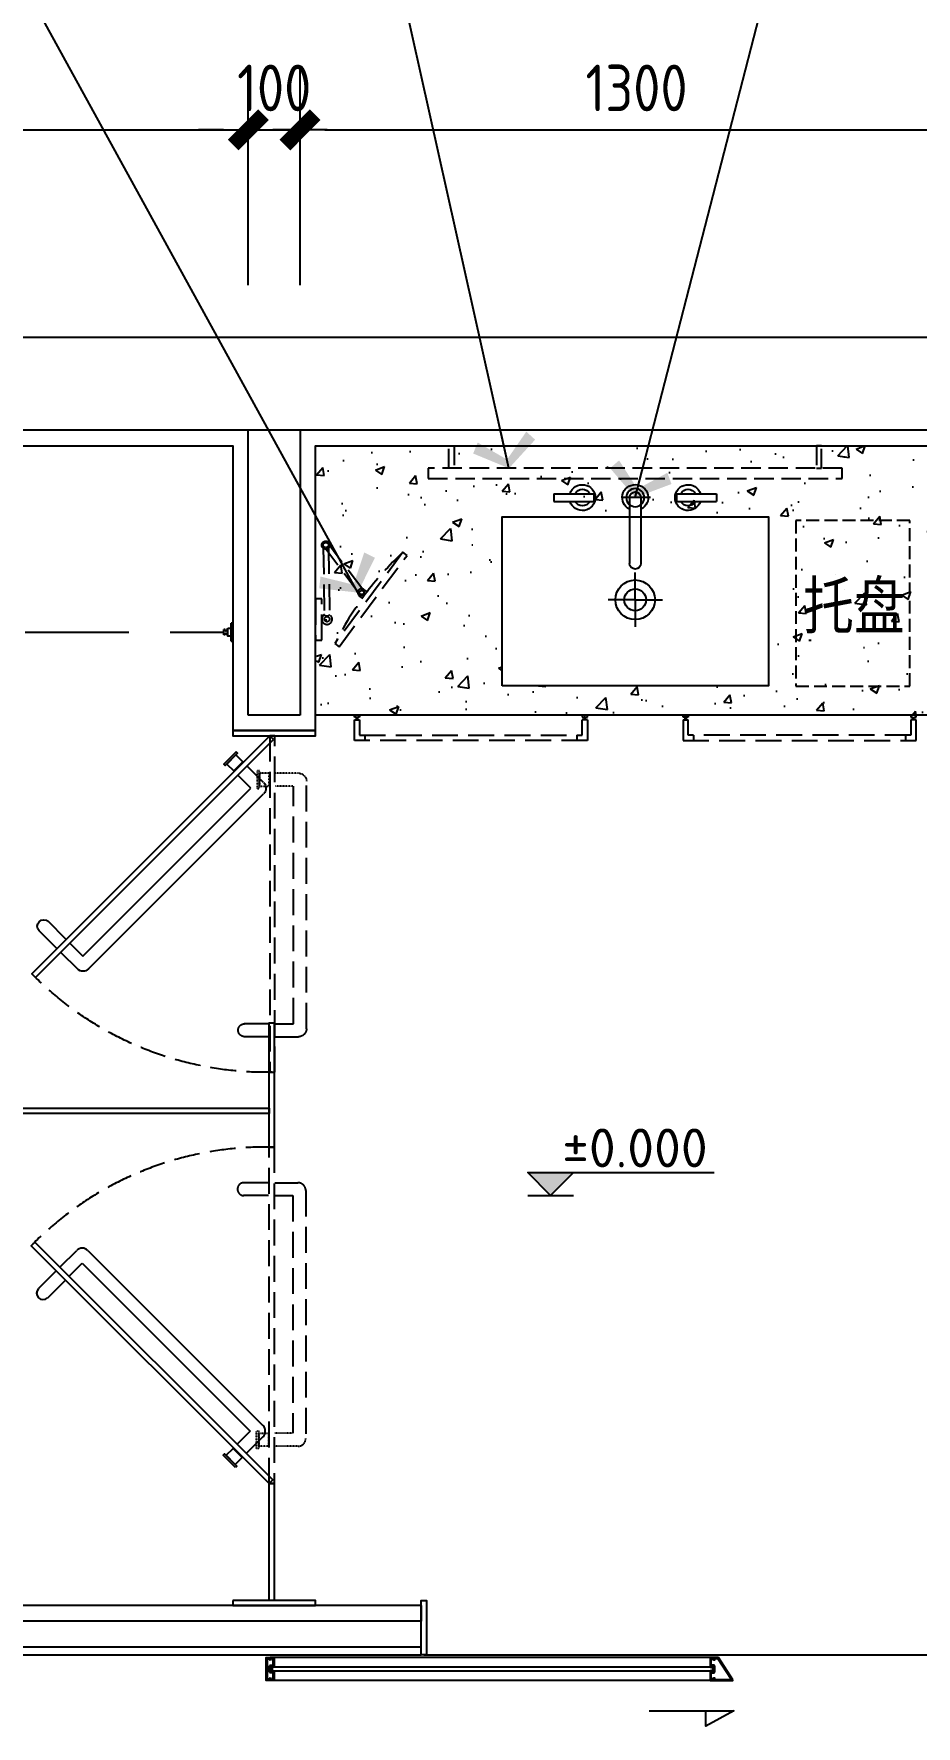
# Model space of a CAD drawing. Extents: x 220391 to 385981, y 332279 to 483868.
# Drawn here: x 235595 to 237299, y 455868 to 459136 of the extents above; entities that cross this region are included whole.
import ezdxf
from ezdxf.enums import TextEntityAlignment as Align

# ---------------------------------------------------------------- set-up
doc = ezdxf.new("R2010")
doc.units = 0
doc.header["$MEASUREMENT"] = 0
doc.linetypes.add('DASH', pattern=[0.35, 0.25, -0.1])
doc.linetypes.add('DOM-虚线', pattern=[0.35, 0.25, -0.1])
for name, color, linetype in [('.', 252, 'Continuous'), ('0-索引文字', 50, 'Continuous'), ('A-墙体', 4, 'Continuous'), ('A-完成面线', 20, 'Continuous'), ('F-固定家具(0.25)-DOM', 2, 'Continuous'), ('F-洁具-DOM', 1, 'Continuous'), ('G-建筑窗线 、玻璃隔断', 2, 'Continuous'), ('P-平面门', 2, 'Continuous')]:
    doc.layers.add(name, color=color, linetype=linetype)
doc.styles.add('DOM-romans.shx', font='dim.shx')
doc.styles.add('st', font='', dxfattribs={"width": 0.7})
doc.styles.get('st').set_extended_font_data('SimSun')
doc.dimstyles.new('DOM_DIM_1 80', dxfattribs={"dimscale": 60, "dimtxt": 1.5, "dimasz": 0.8, "dimexe": 2, "dimexo": 1.5, "dimgap": 0.6, "dimtad": 1, "dimdec": 0, "dimrnd": 5, "dimzin": 12, "dimdsep": 46, "dimtxsty": 'DOM-romans.shx', "dimblk": 'DOM_Dimension_Tick', "dimcen": 0.125, "dimclrd": 44, "dimclre": 44, "dimclrt": 50, "dimadec": 0, "dimazin": 0, "dimtfac": 1, "dimtdec": 0, "dimtix": 1, "dimtmove": 2, "dimatfit": 3, "dimldrblk": 'DOM_Leader_Arrow', "dimfxl": 0, "dimtvp": 1, "dimtolj": 1, "dimtzin": 0, "dimarcsym": 0})

# ---------------------------------------------------------------- blocks, each defined once
blk = doc.blocks.new('DOM_Dimension_Tick')
at = {"color": 0, "linetype": 'ByBlock'}
for p, q in [((-1.091, 0), (0, 0)), ((0, 0), (1.091, 0))]:
    blk.add_line(p, q, dxfattribs=at)
at = {"color": 0, "linetype": 'Continuous', "const_width": 0.608}
blk.add_lwpolyline([(-0.61, -0.61), (0.61, 0.61)], dxfattribs=at)
blk = doc.blocks.new('*D733')
at = {"color": 44, "lineweight": -2, "transparency": 16777216}
for p, q in [((234659.9, 458650.8), (234659.9, 459070.8)), ((236009.1, 458650.8), (236009.1, 459070.8)), ((234707.9, 458950.8), (235961.1, 458950.8))]:
    blk.add_line(p, q, dxfattribs=at)
at = {"layer": 'Defpoints', "color": 0, "transparency": 16777216}
for p in [(236009.1, 458950.8), (234659.9, 458370.7), (236009.1, 458370.7)]:
    blk.add_point(p, dxfattribs=at)
at = {"color": 44, "lineweight": -2, "transparency": 16777216, "xscale": 48, "yscale": 48, "zscale": 48, "rotation": 180}
blk.add_blockref('DOM_Dimension_Tick', (234659.9, 458950.8), dxfattribs=at)
at = {"color": 44, "lineweight": -2, "transparency": 16777216, "xscale": 48, "yscale": 48, "zscale": 48}
blk.add_blockref('DOM_Dimension_Tick', (236009.1, 458950.8), dxfattribs=at)
at = {"color": 50, "transparency": 16777216, "insert": (235334.5, 459031.8), "char_height": 90, "attachment_point": 5, "style": 'DOM-romans.shx'}
blk.add_mtext('\\A1;1350', dxfattribs=at)
blk = doc.blocks.new('DOM_Leader_Arrow')
at = {"color": 0, "linetype": 'ByBlock'}
blk.add_line((0, 0), (-1.5, 0), dxfattribs=at)
for points in [[(-1.288, 1.003), (-0.895, 1.278), (-0.36, 0), (0, 0)], [(-1.288, -1.003), (-0.895, -1.278), (-0.36, 0), (0, 0)]]:
    blk.add_solid(points, dxfattribs=at)
blk = doc.blocks.new('*D734')
at = {"color": 44, "lineweight": -2, "transparency": 16777216}
for p, q in [((236009.1, 458650.8), (236009.1, 459070.8)), ((236109.1, 458650.8), (236109.1, 459070.8)), ((235961.1, 458950.8), (235913.1, 458950.8)), ((236009.1, 458950.8), (236109.1, 458950.8)), ((236157.1, 458950.8), (236205.1, 458950.8))]:
    blk.add_line(p, q, dxfattribs=at)
at = {"layer": 'Defpoints', "color": 0, "transparency": 16777216}
for p in [(236109.1, 458950.8), (236009.1, 458370.7), (236109.1, 458370.7)]:
    blk.add_point(p, dxfattribs=at)
at = {"color": 44, "lineweight": -2, "transparency": 16777216, "xscale": 48, "yscale": 48, "zscale": 48}
blk.add_blockref('DOM_Dimension_Tick', (236009.1, 458950.8), dxfattribs=at)
at = {"color": 44, "lineweight": -2, "transparency": 16777216, "xscale": 48, "yscale": 48, "zscale": 48, "rotation": 180}
blk.add_blockref('DOM_Dimension_Tick', (236109.1, 458950.8), dxfattribs=at)
at = {"color": 50, "transparency": 16777216, "insert": (236059.1, 459031.8), "char_height": 90, "attachment_point": 5, "style": 'DOM-romans.shx'}
blk.add_mtext('\\A1;100', dxfattribs=at)
blk = doc.blocks.new('*D735')
at = {"color": 44, "lineweight": -2, "transparency": 16777216}
for p, q in [((236109.1, 458650.8), (236109.1, 459070.8)), ((237409.1, 458650.8), (237409.1, 459070.8)), ((236157.1, 458950.8), (237361.1, 458950.8))]:
    blk.add_line(p, q, dxfattribs=at)
at = {"layer": 'Defpoints', "color": 0, "transparency": 16777216}
for p in [(237409.1, 458950.8), (236109.1, 458370.7), (237409.1, 458370.7)]:
    blk.add_point(p, dxfattribs=at)
at = {"color": 44, "lineweight": -2, "transparency": 16777216, "xscale": 48, "yscale": 48, "zscale": 48, "rotation": 180}
blk.add_blockref('DOM_Dimension_Tick', (236109.1, 458950.8), dxfattribs=at)
at = {"color": 44, "lineweight": -2, "transparency": 16777216, "xscale": 48, "yscale": 48, "zscale": 48}
blk.add_blockref('DOM_Dimension_Tick', (237409.1, 458950.8), dxfattribs=at)
at = {"color": 50, "transparency": 16777216, "insert": (236759.1, 459031.8), "char_height": 90, "attachment_point": 5, "style": 'DOM-romans.shx'}
blk.add_mtext('\\A1;1300', dxfattribs=at)
blk = doc.blocks.new('*D743')
at = {"color": 44, "lineweight": -2, "transparency": 16777216}
for p, q in [((234209.9, 458886.4), (234209.9, 459306.4)), ((242109.9, 458886.4), (242109.9, 459306.4)), ((234257.9, 459186.4), (242061.9, 459186.4))]:
    blk.add_line(p, q, dxfattribs=at)
at = {"layer": 'Defpoints', "color": 0, "transparency": 16777216}
for p in [(242109.9, 459186.4), (242109.9, 458725.8), (234209.9, 458689.2)]:
    blk.add_point(p, dxfattribs=at)
at = {"color": 44, "lineweight": -2, "transparency": 16777216, "xscale": 48, "yscale": 48, "zscale": 48, "rotation": 180}
blk.add_blockref('DOM_Dimension_Tick', (234209.9, 459186.4), dxfattribs=at)
at = {"color": 44, "lineweight": -2, "transparency": 16777216, "xscale": 48, "yscale": 48, "zscale": 48}
blk.add_blockref('DOM_Dimension_Tick', (242109.9, 459186.4), dxfattribs=at)
at = {"color": 50, "transparency": 16777216, "insert": (238159.9, 459267.4), "char_height": 90, "attachment_point": 5, "style": 'DOM-romans.shx'}
blk.add_mtext('\\A1;7900', dxfattribs=at)
blk = doc.blocks.new('dfew333233eeeeeewe')
at = {"color": 8, "linetype": 'DASH', "ltscale": 200}
for p, q in [((-61, -576.1), (-61, -97.5)), ((-36, -566.3), (-36, -107.3)), ((-1, -566.3), (-36, -566.3)), ((11, -566.3), (59.4, -566.3)), ((-1, -591.3), (-45.8, -591.3))]:
    blk.add_line(p, q, dxfattribs=at)
at = {"color": 8, "linetype": 'DASH', "ltscale": 0.2}
for p, q in [((-45.8, -82.3), (-1, -82.3)), ((-36, -107.3), (-1, -107.3))]:
    blk.add_line(p, q, dxfattribs=at)
at = {"color": 1}
for p, q in [((21.7, -100.6), (53.4, -68.9)), ((46.3, -111.3), (71, -86.6)), ((360.1, -460.5), (21.7, -122.1)), ((370.8, -435.9), (46.3, -111.3)), ((404.1, -402.6), (438.3, -368.4)), ((395.6, -411.1), (370.8, -435.9)), ((413.3, -428.8), (381.6, -460.5))]:
    blk.add_line(p, q, dxfattribs=at)
at = {"color": 8, "linetype": 'DASH', "ltscale": 200}
blk.add_lwpolyline([(0, -10), (10, -10), (10, -660), (0, -660)], close=True, dxfattribs=at)
at = {"color": 1}
for points in [[(2.9, -17.1), (10, -10), (469.6, -469.6), (462.5, -476.7)], [(92.9, -64.7), (79.5, -78.1), (61.8, -60.4), (75.3, -47)], [(75, -41), (98.9, -64.9), (96.1, -67.8), (72.2, -43.9)]]:
    blk.add_lwpolyline(points, close=True, dxfattribs=at)
at = {"color": 8, "linetype": 'DASH', "ltscale": 0.2}
for points in [[(30, -107.3), (11, -107.3), (11, -82.3), (30, -82.3)], [(34, -77.9), (34, -111.7), (30, -111.7), (30, -77.9)]]:
    blk.add_lwpolyline(points, close=True, dxfattribs=at)
at = {"color": 1}
blk.add_lwpolyline([(421.7, -420.3), (455.3, -386.8)], dxfattribs=at)
at = {"color": 8, "linetype": 'DASH', "ltscale": 200}
blk.add_lwpolyline([(11, -591.3), (58.5, -591.3)], dxfattribs=at)
at = {"color": 8, "linetype": 'DASH', "ltscale": 0.2}
blk.add_arc((-45.8, -97.5), 15.2, 90, 180, dxfattribs=at)
at = {"color": 1}
for centre, radius, start, end in [((32.4, -111.3), 15.2, 135, 225), ((446.5, -377.9), 12.5, 314.9499, 133.5151), ((370.8, -449.7), 15.2, 225, 315)]:
    blk.add_arc(centre, radius, start, end, dxfattribs=at)
at = {"color": 8, "linetype": 'DASH', "ltscale": 200}
for centre, radius, start, end in [((17.2, -27.8), 632.3, 268.892, 315.2265), ((-45.8, -576.1), 15.2, 180, 270), ((58.5, -578.8), 12.5, 269.9499, 88.5151)]:
    blk.add_arc(centre, radius, start, end, dxfattribs=at)
blk = doc.blocks.new('A$C37bc0ab8')
at = {"layer": 'G-建筑窗线 、玻璃隔断', "color": 1, "ltscale": 20}
for points in [[(-55, 1354.2), (-45, 1354.2), (-45, 10), (-55, 10)], [(-995.5, 0), (-995.5, 10), (-770, 10), (-770, 0)], [(-120, 0), (-120, 10), (120, 10), (120, 0)]]:
    blk.add_lwpolyline(points, close=True, dxfattribs=at)
at = {"layer": 'P-平面门', "rotation": 90}
blk.add_blockref('dfew333233eeeeeewe', (-780, 0), dxfattribs=at)
at = {"layer": 'P-平面门', "xscale": -1, "rotation": 270}
blk.add_blockref('dfew333233eeeeeewe', (684.5, -1.3), dxfattribs=at)
blk = doc.blocks.new('A$C0550754B')
at = {"layer": 'F-洁具-DOM'}
for p, q in [((0, 0), (-35, 0)), ((-22.5, 11.7), (-22.5, 14.3)), ((-12.5, 14.3), (-22.5, 14.3)), ((-22.5, 11.7), (-20.8, 11.7)), ((-22.5, 6.3), (-22.5, 9)), ((-22.5, 9), (-20.8, 9)), ((-21, 0), (-21, 0)), ((-12.5, 11.7), (-14.2, 11.7)), ((-12.5, 9), (-14.2, 9)), ((-14, 0), (-14, 0)), ((-12.5, 11.7), (-12.5, 14.3)), ((-12.5, 6.3), (-12.5, 9))]:
    blk.add_line(p, q, dxfattribs=at)
blk.add_lwpolyline([(0, 0), (0, -3), (-35, -3), (-35, 0)], dxfattribs=at)
blk.add_lwpolyline([(-25, 6.3), (-25, 0), (-10, 0), (-10, 6.3)], close=True, dxfattribs=at)
for centre, start, end in [((-20.8, 10.3), 270, 90), ((-14.2, 10.3), 90, 270)]:
    blk.add_arc(centre, 1.33, start, end, dxfattribs=at)
blk = doc.blocks.new('A$C358C41F5')
at = {"color": 8, "linetype": 'DASH', "ltscale": 200}
for p, q in [((-24.9, -138), (-26.8, -9.4)), ((-14.9, -137.6), (-16.8, -9.3)), ((-99.4, -53.7), (-93.4, -58.2)), ((-93, -55.2), (-27.3, -142.1)), ((-90.5, -41.6), (-84.4, -46.1)), ((-85, -49.2), (-19.5, -136))]:
    blk.add_line(p, q, dxfattribs=at)
for points in [[(-168.6, -129.9), (-37.3, 46.5), (-45.3, 52.5), (-176.6, -124)], [(-12, -40), (0, -40), (0, 40), (-12, 40)]]:
    blk.add_lwpolyline(points, close=True, dxfattribs=at)
for centre, radius in [((-22, -0.7), 5), ((-89, -52.2), 4), ((-19.7, -143.8), 7.85), ((-19.7, -143.8), 5)]:
    blk.add_circle(centre, radius, dxfattribs=at)
for centre, radius, start, end in [((-579.8, 312.6), 604.1, 312.896, 333.7833), ((-22, -0.7), 10, 300.8723, 240.8723), ((-21.8, -13.6), 6.6, 41.6275, 140.117), ((-89, -52.2), 5, 37.0519, 217.0519), ((-88.9, -52.1), 7.5, 233.3397, 53.3397)]:
    blk.add_arc(centre, radius, start, end, dxfattribs=at)
blk = doc.blocks.new('DOM-平面标高符号')
blk.add_hatch(color=256).paths.add_polyline_path([(1.47, 1.5), (0, 0), (-1.47, 1.5)])
at = {"color": 150}
for p, q in [((-1.47, 1.5), (10.53, 1.5)), ((-1.47, 0), (1.47, 0))]:
    blk.add_line(p, q, dxfattribs=at)
blk.add_lwpolyline([(1.47, 1.5), (0, 0), (-1.47, 1.5)], close=True, dxfattribs=at)
at = {"style": 'DOM-romans.shx', "width": 0.444477}
blk.add_attdef('ELEV', text='', height=2.5, dxfattribs=at).set_placement((0.75, 1.82), (10.11, 1.82), align=Align.FIT)
blk = doc.blocks.new('ehrhr')
for p, q in [((-50032, 435.5), (-50017, 435.5)), ((-50032, 435.5), (-50032, 358.5)), ((-50017, 435.5), (-50017, 358.5)), ((-50032, 358.5), (-50017, 358.5)), ((-50024.5, 289.5), (-49897.5, 289.5)), ((-50024.5, 267.5), (-49897.5, 267.5)), ((-50032, 198.5), (-50017, 198.5)), ((-50032, 198.5), (-50032, 121.5)), ((-50017, 198.5), (-50017, 121.5)), ((-50032, 121.5), (-50017, 121.5))]:
    blk.add_line(p, q)
at = {"color": 8}
blk.add_line((-50024.5, 249), (-50024.5, 303.7), dxfattribs=at)
blk.add_circle((-50024.5, 278.5), 17.5)
for centre, start, end in [((-50024.5, 380.5), 107.4898, 72.5102), ((-50024.5, 278.5), 26.2371, 333.7629), ((-50024.5, 176.5), 287.4649, 252.5351)]:
    blk.add_arc(centre, 25, start, end, dxfattribs=at)
for centre, radius, start, end in [((-50024.5, 380.5), 16, 118.0716, 241.9284), ((-50024.5, 380.5), 16, 298.0716, 61.9284), ((-50024.5, 278.5), 11, 90, 270), ((-49897.5, 278.5), 11, 270, 90), ((-50024.5, 176.5), 16, 118.0268, 241.9732), ((-50024.5, 176.5), 16, 298.0268, 61.9732)]:
    blk.add_arc(centre, radius, start, end)
blk = doc.blocks.new('dfsgag')
at = {"layer": 'F-洁具-DOM', "color": 8, "linetype": 'DOM-虚线', "ltscale": 150}
blk.add_line((-350, 0), (350, 0), dxfattribs=at)
for points in [[(-360, 0), (-350, 0), (-350, -43.5), (-360, -43.5)], [(360, 0), (350, 0), (350, -43.5), (360, -43.5)], [(-400, -43.5), (-400, -63.5), (400, -63.5), (400, -43.5)]]:
    blk.add_lwpolyline(points, close=True, dxfattribs=at)

msp = doc.modelspace()

# ---------------------------------------------------------------- hatches: boundary and pattern name
at = {"layer": '.'}
h = msp.add_hatch(dxfattribs=at)
h.set_pattern_fill('AR-CONC', color=8, scale=25)
h.set_pattern_definition([(50, (250814.71, 446639.65), (179.315, -15.688), [18.75, -206.25]), (355, (250814.71, 446639.65), (-34.6878, 188.048), [15, -165]), (100.4514, (250829.66, 446638.34), (144.6272, 172.36), [15.935, -175.2855]), (46.1842, (250814.71, 446689.65), (266.8103, -41.3798), [28.125, -309.375]), (96.6356, (250836.95, 446686.2), (233.6655, 243.5297), [23.9026, -262.9284]), (351.1842, (250814.71, 446689.65), (233.6655, 243.5297), [22.5, -247.5]), (21, (250839.71, 446677.15), (149.2268, -100.6547), [18.75, -206.25]), (326, (250839.71, 446677.15), (60.8288, 181.2875), [15, -165]), (71.4514, (250852.15, 446668.76), (210.0556, 80.6328), [15.935, -175.2855]), (37.5, (250814.714, 446639.65), (3.03996, 83.22346), [0, -163, 0, -167.5, 0, -165.625]), (7.5, (250814.71, 446639.65), (65.7674, 98.60293), [0, -95.5, 0, -159.25, 0, -63.125]), (327.5, (250758.964, 446639.65), (133.4556, -5.63872), [0, -62.5, 0, -195, 0, -258.75]), (317.5, (250733.96, 446639.65), (145.79654, 25.02625), [0, -81.25, 0, -129.5, 0, -183.75])])
h.paths.add_polyline_path([(237013.9, 458203.3), (237013.9, 457876.8), (236499.3, 457876.8), (236499.3, 458203.3)], flags=16)
h.paths.add_polyline_path([(236139.1, 458340.7), (237372.9, 458340.7), (237375.3, 457820.7), (236141.5, 457820.7)])

# ---------------------------------------------------------------- linework, layer by layer
at = {"color": 8}
for p, q in [((236756.6, 458043.2), (236756.6, 458095.7)), ((236756.6, 458043.2), (236704.1, 458043.2)), ((236756.6, 458043.2), (236756.6, 457990.7)), ((236756.6, 458043.2), (236809.1, 458043.2)), ((236911, 456000.7), (236051.3, 456000.7)), ((236348.3, 456005.7), (237414.1, 456005.7)), ((236909.3, 455955.7), (236051.3, 455955.7))]:
    msp.add_line(p, q, dxfattribs=at)
at = {"color": 1}
for p, q in [((236043.3, 455993), (236043.3, 456000.2)), ((236043.3, 455956.2), (236043.3, 455993)), ((236043.8, 456000.7), (236058.8, 456000.7)), ((236050.3, 455998.7), (236045.3, 455998.7)), ((236045.3, 455998.7), (236045.3, 455957.7)), ((236050.3, 455996.1), (236050.3, 455998.7)), ((236052.4, 455995.8), (236050.6, 455995.8)), ((236057.3, 455998.7), (236051.5, 455998.7)), ((236051.5, 455998.7), (236051.5, 455997)), ((236051.5, 455997), (236052.4, 455997)), ((236051.6, 455985.6), (236057.3, 455985.6)), ((236056.4, 455997), (236057.3, 455997)), ((236057.3, 455995.8), (236056.4, 455995.8)), ((236057.3, 455997), (236057.3, 455998.7)), ((236057.3, 455985.6), (236057.3, 455995.8)), ((236059.3, 456000.2), (236059.3, 455983.2)), ((236901.3, 455999.7), (236901.3, 455983.2)), ((236916.7, 456000.7), (236902.3, 456000.7)), ((236903.3, 455997), (236903.3, 455998.7)), ((236903.3, 455998.7), (236909.1, 455998.7)), ((236904.2, 455997), (236903.3, 455997)), ((236903.3, 455985.6), (236903.3, 455995.8)), ((236903.3, 455995.8), (236904.2, 455995.8)), ((236909, 455985.6), (236903.3, 455985.6)), ((236909.1, 455997), (236908.2, 455997)), ((236908.2, 455995.8), (236910, 455995.8)), ((236909.1, 455998.7), (236909.1, 455997)), ((236910.3, 455996.1), (236910.3, 455998.7)), ((236910.3, 455998.7), (236916.2, 455998.7)), ((236942.6, 455957.7), (236916.2, 455998.7)), ((236945.3, 455957.2), (236917.6, 456000.2)), ((236058.8, 455955.7), (236043.8, 455955.7)), ((236045.3, 455957.7), (236050.3, 455957.7)), ((236050.1, 455972.3), (236050.1, 455984.1)), ((236050.3, 455957.7), (236050.3, 455960.2)), ((236050.6, 455960.5), (236052.4, 455960.5)), ((236052.4, 455959.3), (236051.5, 455959.3)), ((236051.5, 455959.3), (236051.5, 455957.7)), ((236051.5, 455957.7), (236057.3, 455957.7)), ((236057.3, 455970.8), (236051.6, 455970.8)), ((236051.9, 455983.5), (236051.9, 455972.9)), ((236058.5, 455983.8), (236052.2, 455983.8)), ((236052.2, 455972.6), (236058.5, 455972.6)), ((236056.4, 455960.5), (236057.3, 455960.5)), ((236057.3, 455959.3), (236056.4, 455959.3)), ((236057.3, 455960.5), (236057.3, 455970.8)), ((236057.3, 455957.7), (236057.3, 455959.3)), ((236058.5, 455983.2), (236058.5, 455983.8)), ((236058.5, 455972.6), (236058.5, 455973.2)), ((236059.3, 455973.2), (236059.3, 455956.2)), ((236901.3, 455973.2), (236901.3, 455956.7)), ((236902.1, 455983.2), (236902.1, 455983.8)), ((236902.1, 455983.8), (236908.4, 455983.8)), ((236902.1, 455972.6), (236902.1, 455973.2)), ((236908.4, 455972.6), (236902.1, 455972.6)), ((236902.3, 455955.7), (236944.4, 455955.7)), ((236903.3, 455960.5), (236903.3, 455970.8)), ((236903.3, 455970.8), (236909, 455970.8)), ((236904.2, 455960.5), (236903.3, 455960.5)), ((236903.3, 455957.7), (236903.3, 455959.3)), ((236903.3, 455959.3), (236904.2, 455959.3)), ((236909.1, 455957.7), (236903.3, 455957.7)), ((236910, 455960.5), (236908.2, 455960.5)), ((236908.2, 455959.3), (236909.1, 455959.3)), ((236908.7, 455983.5), (236908.7, 455972.9)), ((236909.1, 455959.3), (236909.1, 455957.7)), ((236910.3, 455957.7), (236910.3, 455960.2)), ((236910.3, 455957.7), (236942.6, 455957.7)), ((236910.5, 455972.3), (236910.5, 455984.1))]:
    msp.add_line(p, q, dxfattribs=at)
at = {"color": 3}
for p, q in [((236055.3, 455982.2), (236054.3, 455981.2)), ((236054.3, 455981.2), (236054.3, 455975.2)), ((236054.3, 455975.2), (236055.3, 455974.2)), ((236055.3, 455982.2), (236905.3, 455982.2)), ((236905.3, 455974.2), (236055.3, 455974.2)), ((236905.3, 455982.2), (236906.3, 455981.2)), ((236906.3, 455975.2), (236905.3, 455974.2)), ((236906.3, 455981.2), (236906.3, 455975.2))]:
    msp.add_line(p, q, dxfattribs=at)
msp.add_lwpolyline([(236343.3, 456100.7), (234689.9, 456100.7), (234689.9, 458340.7), (235979.1, 458340.7), (235979.1, 457790.7), (236139.1, 457790.7), (236139.1, 458340.7), (237268.3, 458340.7)], dxfattribs=at)
at = {"color": 2}
msp.add_lwpolyline([(237374.1, 457820.7), (236139.1, 457820.7), (236139.1, 458340.7), (237374.1, 458340.7)], close=True, dxfattribs=at)
at = {"color": 1}
for points in [[(236499.3, 457876.8), (236499.3, 458203.3), (237013.9, 458203.3), (237013.9, 457876.8)], [(235979.1, 457790.7), (235979.1, 457780.7), (236139.1, 457780.7), (236139.1, 457790.7)], [(235979.1, 456110.7), (235979.1, 456100.7), (236139.1, 456100.7), (236139.1, 456110.7)], [(236343.3, 456100.7), (236343.3, 456110.7), (236353.3, 456110.7), (236353.3, 456015.7), (236353.3, 456005.7), (236343.2, 456005.7)]]:
    msp.add_lwpolyline(points, close=True, dxfattribs=at)
at = {"color": 8}
for points in [[(236055.7, 455973.8), (236055.5, 455975, -0.464371), (236055.5, 455975.1), (236055.9, 455975.2, -0.365774), (236056, 455975.1), (236056.2, 455973.8), (236057.6, 455973.9), (236057.4, 455975, -0.464371), (236057.5, 455975.1), (236057.8, 455975.2, -0.365774), (236057.9, 455975.1), (236058.1, 455973.9), (236059.4, 455974, -0.414214), (236059.7, 455973.8), (236059.7, 455973.3, -0.414214), (236059.5, 455973.1), (236052.1, 455972.7, -0.429682), (236051.9, 455972.9), (236051.9, 455983.4, -0.429682), (236052.1, 455983.6), (236059.5, 455983.2, -0.414214), (236059.7, 455983), (236059.7, 455982.6, -0.414214), (236059.4, 455982.4), (236058.1, 455982.4), (236057.9, 455981.2, -0.365774), (236057.8, 455981.2), (236057.5, 455981.2, -0.464371), (236057.4, 455981.3), (236057.6, 455982.5), (236056.2, 455982.5), (236056, 455981.2, -0.365774), (236055.9, 455981.2), (236055.5, 455981.2, -0.464371), (236055.5, 455981.3), (236055.7, 455982.6), (236053.1, 455982.7, 0.429721), (236052.9, 455982.5), (236052.9, 455973.8, 0.429721), (236053.1, 455973.6)], [(236904.8, 455973.8), (236905.1, 455975, 0.464371), (236905, 455975.1), (236904.7, 455975.2, 0.365774), (236904.6, 455975.1), (236904.3, 455973.8), (236902.9, 455973.9), (236903.2, 455975, 0.464371), (236903.1, 455975.1), (236902.8, 455975.2, 0.365774), (236902.7, 455975.1), (236902.4, 455973.9), (236901.1, 455974, 0.414214), (236900.9, 455973.8), (236900.9, 455973.3, 0.414214), (236901.1, 455973.1), (236908.5, 455972.7, 0.429682), (236908.7, 455972.9), (236908.7, 455983.4, 0.429682), (236908.5, 455983.6), (236901.1, 455983.2, 0.414214), (236900.9, 455983), (236900.9, 455982.6, 0.414214), (236901.1, 455982.4), (236902.4, 455982.4), (236902.7, 455981.2, 0.365774), (236902.8, 455981.2), (236903.1, 455981.2, 0.464371), (236903.2, 455981.3), (236902.9, 455982.5), (236904.3, 455982.5), (236904.6, 455981.2, 0.365774), (236904.7, 455981.2), (236905, 455981.2, 0.464371), (236905.1, 455981.3), (236904.8, 455982.6), (236907.5, 455982.7, -0.429721), (236907.7, 455982.5), (236907.7, 455973.8, -0.429721), (236907.5, 455973.6)]]:
    msp.add_lwpolyline(points, format="xyb", close=True, dxfattribs=at)
at = {"color": 1}
msp.add_lwpolyline([(236783.5, 455897.4), (236947.1, 455897.4), (236892.8, 455867.8), (236892.8, 455897.4)], dxfattribs=at)
at = {"color": 8}
for radius in [38.3, 21.2]:
    msp.add_circle((236756.6, 458043.2), radius, dxfattribs=at)
at = {"color": 1}
for centre, radius, start, end in [((236043.8, 456000.2), 0.5, 90, 180), ((236051.6, 455984.1), 1.5, 90, 180), ((236050.6, 455996.1), 0.3, 180, 270), ((236052.4, 455996.4), 0.6, 270, 90), ((236056.4, 455996.4), 0.6, 90, 270), ((236058.8, 456000.2), 0.5, 0, 90), ((236902.3, 455999.7), 1, 90, 180), ((236904.2, 455996.4), 0.6, 270, 90), ((236908.2, 455996.4), 0.6, 90, 270), ((236909, 455984.1), 1.5, 0, 90), ((236910, 455996.1), 0.3, 270, 0), ((236916.7, 455999.7), 1, 32.7995, 90), ((236043.8, 455956.2), 0.5, 180, 270), ((236051.6, 455972.3), 1.5, 180, 270), ((236050.6, 455960.2), 0.3, 90, 180), ((236052.2, 455983.5), 0.3, 90, 180), ((236052.2, 455972.9), 0.3, 180, 270), ((236052.4, 455959.9), 0.6, 270, 90), ((236056.4, 455959.9), 0.6, 90, 270), ((236058.9, 455983.2), 0.4, 180, 270), ((236058.9, 455973.2), 0.4, 90, 180), ((236058.8, 455956.2), 0.5, 270, 0), ((236058.9, 455983.2), 0.4, 270, 360), ((236058.9, 455973.2), 0.4, 0, 90), ((236901.7, 455983.2), 0.4, 180, 270), ((236901.7, 455973.2), 0.4, 90, 180), ((236902.3, 455956.7), 1, 180, 270), ((236901.7, 455983.2), 0.4, 270, 360), ((236901.7, 455973.2), 0.4, 0, 90), ((236904.2, 455959.9), 0.6, 270, 90), ((236908.2, 455959.9), 0.6, 90, 270), ((236908.4, 455983.5), 0.3, 0, 90), ((236908.4, 455972.9), 0.3, 270, 360), ((236909, 455972.3), 1.5, 270, 0), ((236910, 455960.2), 0.3, 0, 90), ((236944.4, 455956.7), 1, 270, 32.7995)]:
    msp.add_arc(centre, radius, start, end, dxfattribs=at)
at = {"layer": 'A-墙体'}
for p, q in [((234074.9, 458550.7), (242289.9, 458550.7)), ((242109.9, 458370.7), (234224.9, 458370.7)), ((236009.1, 457820.7), (236009.1, 458370.7)), ((236109.1, 458370.7), (236109.1, 458110.7)), ((236109.1, 458370.7), (236109.1, 457820.7)), ((236109.1, 457820.7), (236009.1, 457820.7)), ((236343.2, 456070.7), (234209.9, 456070.7)), ((235218.2, 456020.7), (236343.2, 456020.7))]:
    msp.add_line(p, q, dxfattribs=at)
at = {"layer": 'A-完成面线'}
msp.add_line((236343.3, 456100.7), (236343.3, 456070.7), dxfattribs=at)
at = {"layer": 'A-完成面线', "color": 3}
msp.add_lwpolyline([(234659.9, 455870.6), (234709.9, 455870.6), (234709.9, 455955.7), (235233.2, 455955.7), (235233.2, 456005.7), (236343.2, 456005.7)], dxfattribs=at)
at = {"layer": 'F-洁具-DOM', "color": 8, "linetype": 'DASH', "ltscale": 800}
msp.add_line((234738, 457980.7), (235961.8, 457980.7), dxfattribs=at)
at = {"layer": 'F-洁具-DOM', "color": 8, "linetype": 'DOM-虚线', "ltscale": 200}
for p, q in [((236214.1, 457816.7), (236214.1, 457820.7)), ((236214.1, 457820.7), (236224.1, 457820.7)), ((236218.1, 457816.7), (236214.1, 457816.7)), ((236218.1, 457811.7), (236218.1, 457816.7)), ((236224.1, 457816.7), (236220.1, 457816.7)), ((236220.1, 457816.7), (236220.1, 457811.7)), ((236224.1, 457820.7), (236224.1, 457816.7)), ((236664.1, 457820.7), (236654.1, 457820.7)), ((236654.1, 457820.7), (236654.1, 457816.7)), ((236654.1, 457816.7), (236658.1, 457816.7)), ((236658.1, 457816.7), (236658.1, 457811.7)), ((236660.1, 457816.7), (236658.1, 457816.7)), ((236660.1, 457811.7), (236660.1, 457816.7)), ((236660.1, 457816.7), (236664.1, 457816.7)), ((236664.1, 457816.7), (236664.1, 457820.7)), ((236849.1, 457816.7), (236849.1, 457820.7)), ((236849.1, 457820.7), (236859.1, 457820.7)), ((236853.1, 457816.7), (236849.1, 457816.7)), ((236853.1, 457811.7), (236853.1, 457816.7)), ((236853.1, 457816.7), (236855.1, 457816.7)), ((236859.1, 457816.7), (236855.1, 457816.7)), ((236855.1, 457816.7), (236855.1, 457811.7)), ((236859.1, 457820.7), (236859.1, 457816.7)), ((237299.1, 457820.7), (237289.1, 457820.7)), ((237289.1, 457820.7), (237289.1, 457816.7)), ((237289.1, 457816.7), (237293.1, 457816.7)), ((237293.1, 457816.7), (237293.1, 457811.7)), ((237295.1, 457811.7), (237295.1, 457816.7)), ((237295.1, 457816.7), (237299.1, 457816.7)), ((237299.1, 457816.7), (237299.1, 457820.7)), ((236214.1, 457771.7), (236214.1, 457811.7)), ((236214.1, 457811.7), (236224.1, 457811.7)), ((236214.1, 457811.7), (236218.1, 457811.7)), ((236214.1, 457811.7), (236218.1, 457811.7)), ((236224.1, 457811.7), (236224.1, 457781.7)), ((236654.1, 457781.7), (236654.1, 457811.7)), ((236664.1, 457811.7), (236654.1, 457811.7)), ((236664.1, 457811.7), (236660.1, 457811.7)), ((236664.1, 457811.7), (236664.1, 457771.7)), ((236849.1, 457811.7), (236849.1, 457771.7)), ((236849.1, 457811.7), (236859.1, 457811.7)), ((236849.1, 457811.7), (236853.1, 457811.7)), ((236859.1, 457781.7), (236859.1, 457811.7)), ((237299.1, 457811.7), (237289.1, 457811.7)), ((237289.1, 457811.7), (237289.1, 457781.7)), ((237299.1, 457811.7), (237295.1, 457811.7)), ((237299.1, 457811.7), (237295.1, 457811.7)), ((237299.1, 457771.7), (237299.1, 457811.7)), ((236664.1, 457771.7), (236214.1, 457771.7)), ((236224.1, 457781.7), (236644.1, 457781.7)), ((236224.1, 457781.7), (236234.1, 457781.7)), ((236234.1, 457781.7), (236234.1, 457771.7)), ((236644.1, 457781.7), (236654.1, 457781.7)), ((236644.1, 457781.7), (236644.1, 457771.7)), ((236849.1, 457771.7), (237299.1, 457771.7)), ((236869.1, 457781.7), (236859.1, 457781.7)), ((237289.1, 457781.7), (236869.1, 457781.7)), ((236869.1, 457781.7), (236869.1, 457771.7)), ((237289.1, 457781.7), (237279.1, 457781.7)), ((237279.1, 457781.7), (237279.1, 457771.7))]:
    msp.add_line(p, q, dxfattribs=at)
at = {"layer": 'F-洁具-DOM', "color": 8, "linetype": 'DOM-虚线', "ltscale": 100}
msp.add_lwpolyline([(237287.1, 457876.5), (237287.1, 458196.5), (237067.1, 458196.5), (237067.1, 457876.5)], close=True, dxfattribs=at)

# ---------------------------------------------------------------- block references
at = {"color": 4, "rotation": 90}
msp.add_blockref('A$C37bc0ab8', (236059.1, 457106.2), dxfattribs=at)
at = {"layer": '0-索引文字'}
ref = msp.add_blockref('DOM-平面标高符号', (236593.1, 456892.4), dxfattribs=dict(at, xscale=30, yscale=30, zscale=30))
ref.add_attrib('ELEV', '%%P0.000', dxfattribs={"layer": '0', "height": 75, "style": 'DOM-romans.shx', "width": 0.715203}).set_placement((236615.6, 456947.1), (236896.6, 456947.1), align=Align.FIT)
at = {"layer": 'F-固定家具(0.25)-DOM', "xscale": -1, "rotation": 90}
msp.add_blockref('ehrhr', (237035.1, 408216.1), dxfattribs=at)
at = {"layer": 'F-洁具-DOM'}
msp.add_blockref('dfsgag', (236756.6, 458340.7), dxfattribs=at)
at = {"layer": 'F-洁具-DOM', "rotation": 180}
msp.add_blockref('A$C358C41F5', (236139.1, 458005.1), dxfattribs=at)
at = {"layer": 'F-洁具-DOM', "xscale": -1, "rotation": 90}
msp.add_blockref('A$C0550754B', (235976.1, 457963.2), dxfattribs=at)

# ---------------------------------------------------------------- texts
at = {"layer": '0-索引文字', "style": 'st', "width": 0.8}
msp.add_attdef('托盘', text='', height=90, dxfattribs=at).set_placement((237179.2, 458032.1), align=Align.MIDDLE_CENTER)

# ---------------------------------------------------------------- dimensions: what is measured, and where the dimension line sits
at = {"color": 4}
for base, p1, p2, picture, middle in [((242109.9, 459186.4), (234209.9, 458689.2), (242109.9, 458725.8), '*D743', (238159.9, 459267.4)), ((236009.1, 458950.8), (234659.9, 458370.7), (236009.1, 458370.7), '*D733', (235334.5, 459031.8)), ((236109.1, 458950.8), (236009.1, 458370.7), (236109.1, 458370.7), '*D734', (236059.1, 459031.8)), ((237409.1, 458950.8), (236109.1, 458370.7), (237409.1, 458370.7), '*D735', (236759.1, 459031.8))]:
    dim = msp.add_linear_dim(base=base, p1=p1, p2=p2, dimstyle='DOM_DIM_1 80', dxfattribs=at)
    dim.commit()
    dim.dimension.update_dxf_attribs({"geometry": picture, "text_midpoint": middle})

# ---------------------------------------------------------------- leaders
for points in [[(236220.5, 458057.2), (235418.5, 459517.6), (235218.5, 459517.6)], [(236512.7, 458297.2), (236240.1, 459517.6), (236040.1, 459517.6)], [(236756.6, 458240.6), (237085.9, 459517.6), (237285.9, 459517.6)]]:
    msp.add_leader(points, dimstyle='DOM_DIM_1 80', override={"dimgap": 0.6, "dimtad": 0}, dxfattribs=at)

doc.saveas('drawing.dxf')
